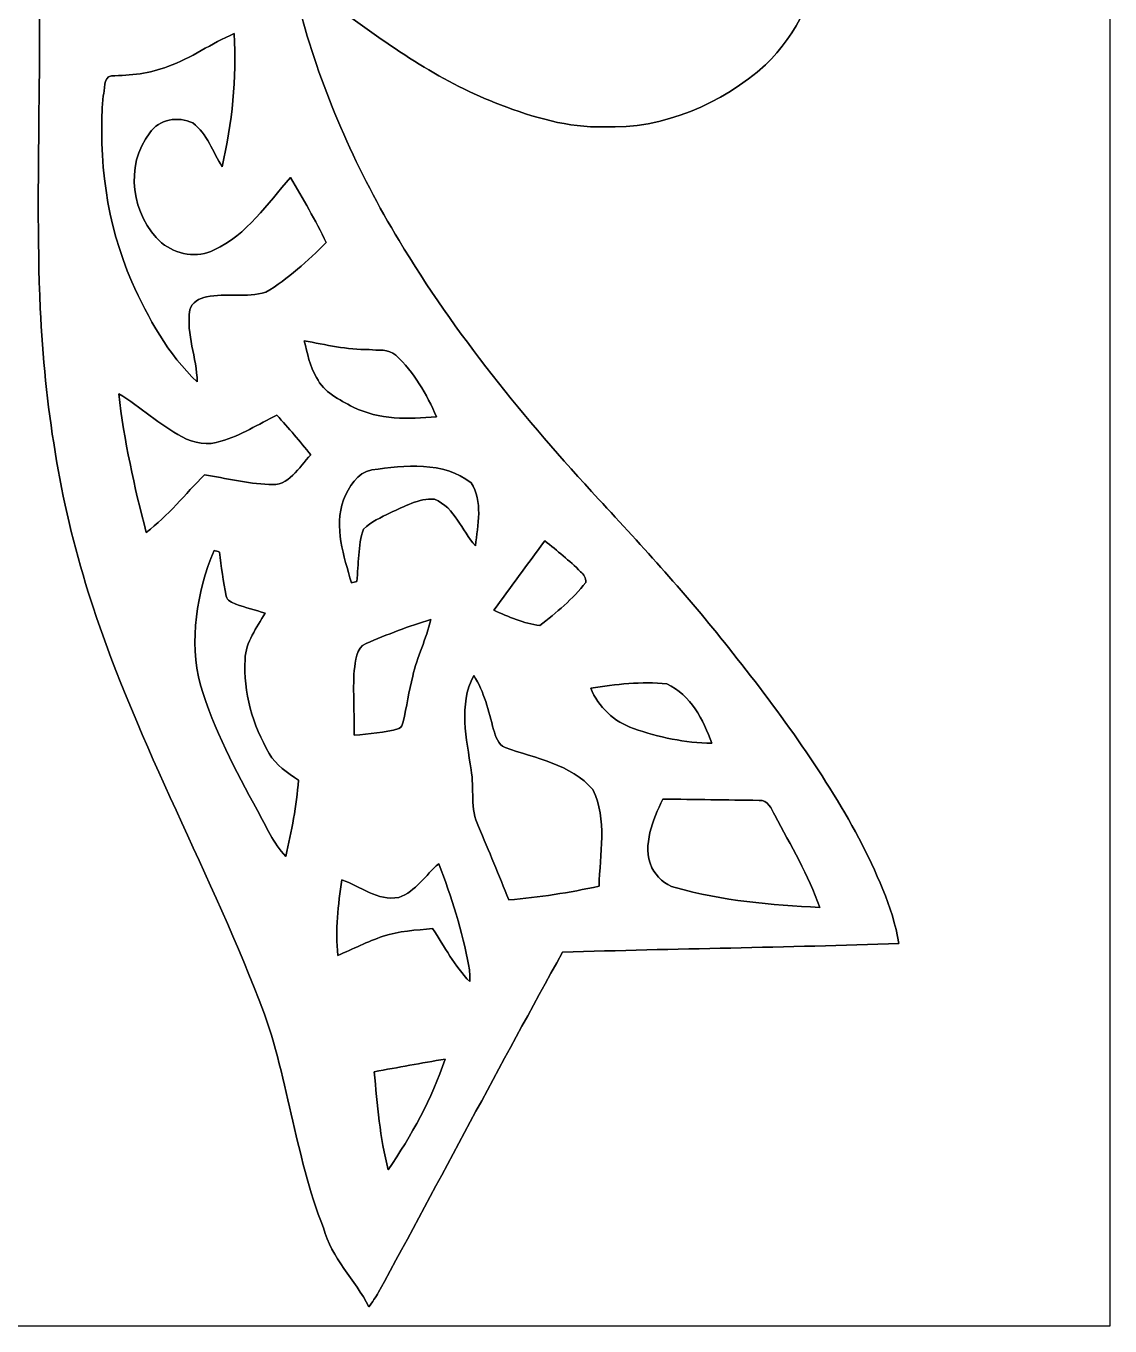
# Model space of a CAD drawing. Header units: centimetres. Extents: x -16.8 to 16.8, y -16.7 to 16.7.
# Drawn here: x 0 to 16.77, y -16.67 to 3.44 of the extents above; entities that cross this region are included whole.
import ezdxf

# ---------------------------------------------------------------- set-up
doc = ezdxf.new("R2010")
doc.units = ezdxf.units.CM
doc.header["$MEASUREMENT"] = 0
doc.layers.add('Layer 1', color=7, linetype='Continuous')

msp = doc.modelspace()

# ---------------------------------------------------------------- linework, layer by layer
at = {"layer": 'Layer 1', "color": 7}
for points, knots in [([(-16.77458, 16.66875), (-16.77458, 16.66875), (16.77458, 16.66875), (16.77458, 16.66875), (16.77458, 16.66875), (16.77458, 16.66875), (16.77458, -16.66875), (16.77458, -16.66875), (16.77458, -16.66875), (16.77458, -16.66875), (-16.77458, -16.66875), (-16.77458, -16.66875), (-16.77458, -16.66875), (-16.77458, -16.66875), (-16.77458, 16.66875), (-16.77458, 16.66875), (-16.77458, 16.66875), (-16.77458, 16.66875), (-16.77458, 16.66875), (-16.77458, 16.66875)], [0, 0, 0, 0, 0.16666667, 0.16666667, 0.16666667, 0.16666667, 0.33333333, 0.33333333, 0.33333333, 0.33333333, 0.5, 0.5, 0.5, 0.5, 0.66666667, 0.66666667, 0.66666667, 0.66666667, 1, 1, 1, 1]), ([(11.56935, 15.83902), (9.48514, 15.68521), (7.45666, 15.11759), (5.4864, 14.44625), (5.4864, 14.44625), (3.9938, 13.91391), (2.51389, 13.32865), (1.1243, 12.56171), (1.1243, 12.56171), (0.63817, 12.28901), (0.15769, 11.99056), (-0.22931, 11.58346), (-0.22931, 11.58346), (-0.63359, 11.84451), (-1.04916, 12.08793), (-1.4672, 12.32606), (-1.4672, 12.32606), (-3.82094, 13.61793), (-6.35494, 14.59054), (-8.98313, 15.14651), (-8.98313, 15.14651), (-10.01324, 15.35148), (-11.06135, 15.55821), (-12.11686, 15.46225), (-12.11686, 15.46225), (-12.77761, 15.41886), (-13.46623, 15.23824), (-13.95695, 14.76834), (-13.95695, 14.76834), (-14.19648, 14.5348), (-14.4339, 14.23705), (-14.4085, 13.88181), (-14.4085, 13.88181), (-14.43249, 13.35969), (-14.21201, 12.87392), (-14.02362, 12.39908), (-14.02362, 12.39908), (-13.12157, 10.26936), (-12.72081, 7.93609), (-12.82136, 5.62681), (-12.82136, 5.62681), (-12.81465, 4.89373), (-12.81677, 4.13314), (-12.5409, 3.44099), (-12.5409, 3.44099), (-12.26679, 2.84939), (-11.80324, 2.33468), (-11.20951, 2.05387), (-11.20951, 2.05387), (-10.32722, 1.63442), (-9.30204, 1.67887), (-8.3753, 1.91523), (-8.3753, 1.91523), (-7.25276, 2.19851), (-6.32848, 2.93335), (-5.43772, 3.63855), (-5.43772, 3.63855), (-5.1629, 3.8421), (-4.91102, 4.08446), (-4.60269, 4.23862), (-4.60269, 4.23862), (-4.98616, 2.85327), (-5.70195, 1.59314), (-6.43467, 0.36759), (-6.43467, 0.36759), (-7.99148, -2.29306), (-10.30182, -4.37515), (-12.2241, -6.75534), (-12.2241, -6.75534), (-12.93424, -7.66904), (-13.65074, -8.63494), (-13.93084, -9.77829), (-13.93084, -9.77829), (-14.09206, -10.36708), (-14.03244, -11.00455), (-13.81972, -11.57252), (-13.81972, -11.57252), (-13.47188, -11.45011), (-13.1505, -11.26243), (-12.79878, -11.14989), (-12.79878, -11.14989), (-11.67836, -10.75055), (-10.46268, -10.87332), (-9.31016, -11.04512), (-9.31016, -11.04512), (-9.16376, -11.05888), (-9.16728, -11.25149), (-9.12707, -11.35168), (-9.12707, -11.35168), (-8.98772, -12.02619), (-8.73972, -12.67248), (-8.46631, -13.3029), (-8.46631, -13.3029), (-8.16363, -13.91144), (-7.84013, -14.52598), (-7.35859, -15.01387), (-7.35859, -15.01387), (-6.94231, -15.45378), (-6.39833, -15.79845), (-5.7852, -15.86124), (-5.7852, -15.86124), (-5.67584, -15.14828), (-5.60423, -14.42826), (-5.43031, -13.72658), (-5.43031, -13.72658), (-5.11704, -12.33241), (-4.60657, -10.97774), (-3.86398, -9.75395), (-3.86398, -9.75395), (-3.39055, -8.99301), (-3.02366, -8.17245), (-2.6737, -7.34942), (-2.6737, -7.34942), (-1.78647, -5.14209), (-1.31339, -2.77707), (-1.18957, -0.40464), (-1.18957, -0.40464), (-1.149, 0.98672), (-1.08268, 2.37702), (-1.05304, 3.76837), (-1.05304, 3.76837), (-1.03646, 4.88915), (-0.95532, 6.01733), (-0.68545, 7.10847), (-0.68545, 7.10847), (-0.63324, 7.35894), (-0.51823, 7.60377), (-0.3302, 7.78087), (-0.3302, 7.78087), (-0.06703, 7.0739), (0.09419, 6.3306), (0.14252, 5.57706), (0.14252, 5.57706), (0.2921, 3.41171), (0.12876, 1.24072), (0.22013, -0.92639), (0.22013, -0.92639), (0.2921, -2.41053), (0.51435, -3.89572), (0.96379, -5.31424), (0.96379, -5.31424), (1.64924, -7.49829), (2.78201, -9.50101), (3.60927, -11.62861), (3.60927, -11.62861), (4.05906, -12.76914), (4.15043, -14.01198), (4.6041, -15.1511), (4.6041, -15.1511), (4.72334, -15.61888), (5.09482, -15.95049), (5.30613, -16.37277), (5.30613, -16.37277), (5.36011, -16.29939), (5.41196, -16.22425), (5.45677, -16.14523), (5.45677, -16.14523), (6.40927, -14.39369), (7.33672, -12.62839), (8.30404, -10.88496), (8.30404, -10.88496), (10.03864, -10.83028), (11.77466, -10.8137), (13.50927, -10.74914), (13.50927, -10.74914), (13.40802, -10.17235), (13.1505, -9.63965), (12.88979, -9.12072), (12.88979, -9.12072), (12.32112, -8.06979), (11.61097, -7.10283), (10.86838, -6.16938), (10.86838, -6.16938), (10.2362, -5.37245), (9.55075, -4.62033), (8.86037, -3.87456), (8.86037, -3.87456), (7.7156, -2.63596), (6.64245, -1.32151), (5.77215, 0.12629), (5.77215, 0.12629), (5.13327, 1.18322), (4.62703, 2.32198), (4.28766, 3.50943), (4.28766, 3.50943), (4.23086, 3.72392), (4.16913, 3.93876), (4.15114, 4.16066), (4.15114, 4.16066), (4.44324, 4.05377), (4.66866, 3.82587), (4.92125, 3.65196), (4.92125, 3.65196), (5.67866, 3.10162), (6.4583, 2.55376), (7.34236, 2.22567), (7.34236, 2.22567), (7.85319, 2.02988), (8.38976, 1.87008), (8.94292, 1.88419), (8.94292, 1.88419), (9.86437, 1.84503), (10.76254, 2.2412), (11.44587, 2.84163), (11.44587, 2.84163), (11.93482, 3.32423), (12.23222, 3.97969), (12.34899, 4.65138), (12.34899, 4.65138), (12.61463, 6.01416), (12.58323, 7.41257), (12.7702, 8.78558), (12.7702, 8.78558), (12.9226, 10.07322), (13.22705, 11.34886), (13.73646, 12.54337), (13.73646, 12.54337), (13.91214, 13.02103), (14.18308, 13.46306), (14.28785, 13.96506), (14.28785, 13.96506), (14.31325, 14.23106), (14.32701, 14.51998), (14.19895, 14.76375), (14.19895, 14.76375), (14.02397, 15.14898), (13.65532, 15.40404), (13.28208, 15.57549), (13.28208, 15.57549), (12.7508, 15.82667), (12.15002, 15.89617), (11.56935, 15.83902)], [0, 0, 0, 0, 0.01694915, 0.01694915, 0.01694915, 0.01694915, 0.03389831, 0.03389831, 0.03389831, 0.03389831, 0.05084746, 0.05084746, 0.05084746, 0.05084746, 0.06779661, 0.06779661, 0.06779661, 0.06779661, 0.08474576, 0.08474576, 0.08474576, 0.08474576, 0.10169492, 0.10169492, 0.10169492, 0.10169492, 0.11864407, 0.11864407, 0.11864407, 0.11864407, 0.13559322, 0.13559322, 0.13559322, 0.13559322, 0.15254237, 0.15254237, 0.15254237, 0.15254237, 0.16949153, 0.16949153, 0.16949153, 0.16949153, 0.18644068, 0.18644068, 0.18644068, 0.18644068, 0.20338983, 0.20338983, 0.20338983, 0.20338983, 0.22033898, 0.22033898, 0.22033898, 0.22033898, 0.23728814, 0.23728814, 0.23728814, 0.23728814, 0.25423729, 0.25423729, 0.25423729, 0.25423729, 0.27118644, 0.27118644, 0.27118644, 0.27118644, 0.28813559, 0.28813559, 0.28813559, 0.28813559, 0.30508475, 0.30508475, 0.30508475, 0.30508475, 0.3220339, 0.3220339, 0.3220339, 0.3220339, 0.33898305, 0.33898305, 0.33898305, 0.33898305, 0.3559322, 0.3559322, 0.3559322, 0.3559322, 0.37288136, 0.37288136, 0.37288136, 0.37288136, 0.38983051, 0.38983051, 0.38983051, 0.38983051, 0.40677966, 0.40677966, 0.40677966, 0.40677966, 0.42372881, 0.42372881, 0.42372881, 0.42372881, 0.44067797, 0.44067797, 0.44067797, 0.44067797, 0.45762712, 0.45762712, 0.45762712, 0.45762712, 0.47457627, 0.47457627, 0.47457627, 0.47457627, 0.49152542, 0.49152542, 0.49152542, 0.49152542, 0.50847458, 0.50847458, 0.50847458, 0.50847458, 0.52542373, 0.52542373, 0.52542373, 0.52542373, 0.54237288, 0.54237288, 0.54237288, 0.54237288, 0.55932203, 0.55932203, 0.55932203, 0.55932203, 0.57627119, 0.57627119, 0.57627119, 0.57627119, 0.59322034, 0.59322034, 0.59322034, 0.59322034, 0.61016949, 0.61016949, 0.61016949, 0.61016949, 0.62711864, 0.62711864, 0.62711864, 0.62711864, 0.6440678, 0.6440678, 0.6440678, 0.6440678, 0.66101695, 0.66101695, 0.66101695, 0.66101695, 0.6779661, 0.6779661, 0.6779661, 0.6779661, 0.69491525, 0.69491525, 0.69491525, 0.69491525, 0.71186441, 0.71186441, 0.71186441, 0.71186441, 0.72881356, 0.72881356, 0.72881356, 0.72881356, 0.74576271, 0.74576271, 0.74576271, 0.74576271, 0.76271186, 0.76271186, 0.76271186, 0.76271186, 0.77966102, 0.77966102, 0.77966102, 0.77966102, 0.79661017, 0.79661017, 0.79661017, 0.79661017, 0.81355932, 0.81355932, 0.81355932, 0.81355932, 0.83050847, 0.83050847, 0.83050847, 0.83050847, 0.84745763, 0.84745763, 0.84745763, 0.84745763, 0.86440678, 0.86440678, 0.86440678, 0.86440678, 0.88135593, 0.88135593, 0.88135593, 0.88135593, 0.89830508, 0.89830508, 0.89830508, 0.89830508, 0.91525424, 0.91525424, 0.91525424, 0.91525424, 0.93220339, 0.93220339, 0.93220339, 0.93220339, 0.94915254, 0.94915254, 0.94915254, 0.94915254, 0.96610169, 0.96610169, 0.96610169, 0.96610169, 1, 1, 1, 1]), ([(2.19393, 2.81905), (2.5587, 2.94252), (2.86879, 3.17994), (3.22298, 3.32634), (3.22298, 3.32634), (3.25367, 2.63525), (3.19581, 1.93993), (3.03389, 1.26683), (3.03389, 1.26683), (2.89031, 1.49648), (2.80529, 1.77694), (2.58022, 1.94416), (2.58022, 1.94416), (2.35373, 2.0514), (2.06199, 2.00484), (1.91452, 1.78999), (1.91452, 1.78999), (1.52153, 1.2887), (1.63477, 0.50588), (2.09903, 0.08784), (2.09903, 0.08784), (2.32375, -0.08784), (2.65183, -0.15663), (2.91218, -0.01976), (2.91218, -0.01976), (3.41983, 0.21484), (3.7338, 0.69427), (4.09187, 1.0989), (4.09187, 1.0989), (4.28766, 0.77047), (4.47957, 0.43886), (4.64644, 0.09419), (4.64644, 0.09419), (4.35822, -0.18909), (4.0573, -0.46602), (3.71016, -0.67522), (3.71016, -0.67522), (3.41348, -0.76271), (3.09245, -0.68439), (2.79083, -0.74436), (2.79083, -0.74436), (2.68146, -0.76835), (2.56399, -0.8315), (2.53541, -0.94827), (2.53541, -0.94827), (2.47579, -1.32786), (2.64301, -1.68663), (2.65042, -2.06269), (2.65042, -2.06269), (2.19604, -1.63689), (1.89089, -1.07633), (1.6383, -0.51294), (1.6383, -0.51294), (1.24531, 0.38806), (1.11548, 1.38712), (1.19274, 2.36361), (1.19274, 2.36361), (1.23261, 2.44228), (1.18498, 2.65747), (1.32186, 2.67335), (1.32186, 2.67335), (1.61713, 2.68182), (1.91664, 2.70581), (2.19393, 2.81905)], [0, 0, 0, 0, 0.05882353, 0.05882353, 0.05882353, 0.05882353, 0.11764706, 0.11764706, 0.11764706, 0.11764706, 0.17647059, 0.17647059, 0.17647059, 0.17647059, 0.23529412, 0.23529412, 0.23529412, 0.23529412, 0.29411765, 0.29411765, 0.29411765, 0.29411765, 0.35294118, 0.35294118, 0.35294118, 0.35294118, 0.41176471, 0.41176471, 0.41176471, 0.41176471, 0.47058824, 0.47058824, 0.47058824, 0.47058824, 0.52941176, 0.52941176, 0.52941176, 0.52941176, 0.58823529, 0.58823529, 0.58823529, 0.58823529, 0.64705882, 0.64705882, 0.64705882, 0.64705882, 0.70588235, 0.70588235, 0.70588235, 0.70588235, 0.76470588, 0.76470588, 0.76470588, 0.76470588, 0.82352941, 0.82352941, 0.82352941, 0.82352941, 0.88235294, 0.88235294, 0.88235294, 0.88235294, 1, 1, 1, 1]), ([(4.30565, -1.42416), (4.63762, -1.48837), (4.96887, -1.56563), (5.30931, -1.56245), (5.30931, -1.56245), (5.44407, -1.57903), (5.61234, -1.54552), (5.72276, -1.65065), (5.72276, -1.65065), (6.00604, -1.91064), (6.19936, -2.25284), (6.35317, -2.60209), (6.35317, -2.60209), (5.91891, -2.64195), (5.46312, -2.65042), (5.06271, -2.45216), (5.06271, -2.45216), (4.85105, -2.33751), (4.60551, -2.22285), (4.49721, -1.99425), (4.49721, -1.99425), (4.38644, -1.82245), (4.3561, -1.61784), (4.30565, -1.42416)], [0, 0, 0, 0, 0.14285714, 0.14285714, 0.14285714, 0.14285714, 0.28571429, 0.28571429, 0.28571429, 0.28571429, 0.42857143, 0.42857143, 0.42857143, 0.42857143, 0.57142857, 0.57142857, 0.57142857, 0.57142857, 0.71428571, 0.71428571, 0.71428571, 0.71428571, 1, 1, 1, 1]), ([(1.43439, -2.24543), (1.77447, -2.44828), (2.0634, -2.72838), (2.41723, -2.90971), (2.41723, -2.90971), (2.59468, -3.01413), (2.8194, -3.05118), (3.01625, -2.97921), (3.01625, -2.97921), (3.32599, -2.89313), (3.59586, -2.71427), (3.88338, -2.57669), (3.88338, -2.57669), (4.06188, -2.77813), (4.24074, -2.97956), (4.40619, -3.19193), (4.40619, -3.19193), (4.21957, -3.3782), (4.06823, -3.69217), (3.75779, -3.64702), (3.75779, -3.64702), (3.42159, -3.63573), (3.09386, -3.55177), (2.76331, -3.49956), (2.76331, -3.49956), (2.46133, -3.79483), (2.2031, -4.13738), (1.8609, -4.38961), (1.8609, -4.38961), (1.67499, -3.68547), (1.51871, -2.96968), (1.43439, -2.24543)], [0, 0, 0, 0, 0.11111111, 0.11111111, 0.11111111, 0.11111111, 0.22222222, 0.22222222, 0.22222222, 0.22222222, 0.33333333, 0.33333333, 0.33333333, 0.33333333, 0.44444444, 0.44444444, 0.44444444, 0.44444444, 0.55555556, 0.55555556, 0.55555556, 0.55555556, 0.66666667, 0.66666667, 0.66666667, 0.66666667, 0.77777778, 0.77777778, 0.77777778, 0.77777778, 1, 1, 1, 1]), ([(5.35305, -3.42406), (5.86422, -3.34821), (6.45513, -3.28859), (6.89046, -3.62232), (6.89046, -3.62232), (7.0739, -3.91125), (6.99135, -4.27673), (6.95572, -4.59881), (6.95572, -4.59881), (6.73629, -4.3621), (6.64351, -4.00932), (6.32072, -3.87668), (6.32072, -3.87668), (6.07766, -3.85727), (5.85294, -3.9938), (5.63704, -4.08517), (5.63704, -4.08517), (5.49557, -4.16313), (5.33682, -4.2224), (5.22182, -4.33846), (5.22182, -4.33846), (5.13327, -4.5974), (5.15126, -4.88103), (5.1181, -5.14985), (5.1181, -5.14985), (5.09764, -5.15479), (5.05601, -5.16396), (5.0352, -5.1689), (5.0352, -5.1689), (4.91984, -4.75721), (4.76285, -4.31165), (4.91208, -3.88832), (4.91208, -3.88832), (4.99957, -3.69429), (5.11739, -3.46075), (5.35305, -3.42406)], [0, 0, 0, 0, 0.1, 0.1, 0.1, 0.1, 0.2, 0.2, 0.2, 0.2, 0.3, 0.3, 0.3, 0.3, 0.4, 0.4, 0.4, 0.4, 0.5, 0.5, 0.5, 0.5, 0.6, 0.6, 0.6, 0.6, 0.7, 0.7, 0.7, 0.7, 0.8, 0.8, 0.8, 0.8, 1, 1, 1, 1]), ([(8.02887, -4.52226), (8.21937, -4.67395), (8.41057, -4.826), (8.58238, -4.99992), (8.58238, -4.99992), (8.63141, -5.03908), (8.66916, -5.09799), (8.66211, -5.16326), (8.66211, -5.16326), (8.46314, -5.42325), (8.20561, -5.63104), (7.9502, -5.83283), (7.9502, -5.83283), (7.69973, -5.79931), (7.46795, -5.69736), (7.24041, -5.59364), (7.24041, -5.59364), (7.49935, -5.23381), (7.76393, -4.87786), (8.02887, -4.52226)], [0, 0, 0, 0, 0.16666667, 0.16666667, 0.16666667, 0.16666667, 0.33333333, 0.33333333, 0.33333333, 0.33333333, 0.5, 0.5, 0.5, 0.5, 0.66666667, 0.66666667, 0.66666667, 0.66666667, 1, 1, 1, 1]), ([(2.90971, -4.66972), (2.93123, -4.67572), (2.97427, -4.68771), (2.99579, -4.69371), (2.99579, -4.69371), (3.02295, -4.92196), (3.048, -5.15091), (3.09774, -5.37598), (3.09774, -5.37598), (3.11221, -5.44759), (3.18735, -5.47687), (3.24803, -5.50122), (3.24803, -5.50122), (3.39619, -5.55237), (3.5493, -5.59329), (3.70029, -5.63915), (3.70029, -5.63915), (3.57364, -5.86705), (3.39725, -6.08189), (3.38984, -6.356), (3.38984, -6.356), (3.36515, -6.85976), (3.50732, -7.37588), (3.76379, -7.80944), (3.76379, -7.80944), (3.86539, -7.9943), (4.04671, -8.11036), (4.21711, -8.22431), (4.21711, -8.22431), (4.18747, -8.62224), (4.10916, -9.01418), (4.0199, -9.40259), (4.0199, -9.40259), (3.82623, -9.19974), (3.71581, -8.93727), (3.58211, -8.69491), (3.58211, -8.69491), (3.24097, -8.07191), (2.90971, -7.43656), (2.6991, -6.75534), (2.6991, -6.75534), (2.52095, -6.05896), (2.64054, -5.32553), (2.90971, -4.66972)], [0, 0, 0, 0, 0.08333333, 0.08333333, 0.08333333, 0.08333333, 0.16666667, 0.16666667, 0.16666667, 0.16666667, 0.25, 0.25, 0.25, 0.25, 0.33333333, 0.33333333, 0.33333333, 0.33333333, 0.41666667, 0.41666667, 0.41666667, 0.41666667, 0.5, 0.5, 0.5, 0.5, 0.58333333, 0.58333333, 0.58333333, 0.58333333, 0.66666667, 0.66666667, 0.66666667, 0.66666667, 0.75, 0.75, 0.75, 0.75, 0.83333333, 0.83333333, 0.83333333, 0.83333333, 1, 1, 1, 1]), ([(5.26203, -6.11082), (5.58906, -5.96935), (5.92314, -5.83953), (6.26533, -5.73793), (6.26533, -5.73793), (6.19689, -6.03814), (6.04908, -6.31402), (5.98558, -6.61599), (5.98558, -6.61599), (5.92243, -6.84812), (5.8928, -7.08695), (5.83671, -7.3212), (5.83671, -7.3212), (5.82189, -7.35789), (5.81589, -7.41574), (5.77003, -7.42668), (5.77003, -7.42668), (5.54567, -7.48947), (5.31178, -7.50746), (5.08071, -7.52757), (5.08071, -7.52757), (5.08317, -7.19384), (5.05742, -6.85976), (5.07894, -6.52709), (5.07894, -6.52709), (5.10293, -6.38422), (5.10046, -6.17749), (5.26203, -6.11082)], [0, 0, 0, 0, 0.125, 0.125, 0.125, 0.125, 0.25, 0.25, 0.25, 0.25, 0.375, 0.375, 0.375, 0.375, 0.5, 0.5, 0.5, 0.5, 0.625, 0.625, 0.625, 0.625, 0.75, 0.75, 0.75, 0.75, 1, 1, 1, 1]), ([(6.88799, -8.06309), (6.8199, -7.5819), (6.68796, -7.06014), (6.92785, -6.60471), (6.92785, -6.60471), (7.0926, -6.85553), (7.15751, -7.15398), (7.23512, -7.43938), (7.23512, -7.43938), (7.26899, -7.54345), (7.29897, -7.67397), (7.41362, -7.71701), (7.41362, -7.71701), (7.88106, -7.88741), (8.43139, -7.97242), (8.77323, -8.37071), (8.77323, -8.37071), (8.99795, -8.83567), (8.88012, -9.36907), (8.86777, -9.86367), (8.86777, -9.86367), (8.4074, -9.9635), (7.94103, -10.03829), (7.47148, -10.07569), (7.47148, -10.07569), (7.31661, -9.69716), (7.16456, -9.31757), (7.00229, -8.94221), (7.00229, -8.94221), (6.86752, -8.66846), (6.93984, -8.35378), (6.88799, -8.06309)], [0, 0, 0, 0, 0.11111111, 0.11111111, 0.11111111, 0.11111111, 0.22222222, 0.22222222, 0.22222222, 0.22222222, 0.33333333, 0.33333333, 0.33333333, 0.33333333, 0.44444444, 0.44444444, 0.44444444, 0.44444444, 0.55555556, 0.55555556, 0.55555556, 0.55555556, 0.66666667, 0.66666667, 0.66666667, 0.66666667, 0.77777778, 0.77777778, 0.77777778, 0.77777778, 1, 1, 1, 1]), ([(8.73831, -6.79979), (9.12812, -6.74088), (9.52535, -6.69219), (9.9187, -6.73523), (9.9187, -6.73523), (10.28488, -6.90951), (10.4842, -7.28733), (10.61297, -7.65351), (10.61297, -7.65351), (10.20057, -7.64646), (9.78958, -7.56038), (9.40117, -7.42456), (9.40117, -7.42456), (9.10378, -7.32261), (8.85472, -7.09189), (8.73831, -6.79979)], [0, 0, 0, 0, 0.2, 0.2, 0.2, 0.2, 0.4, 0.4, 0.4, 0.4, 0.6, 0.6, 0.6, 0.6, 1, 1, 1, 1]), ([(9.85273, -8.51606), (10.34909, -8.52064), (10.84615, -8.53158), (11.34322, -8.53652), (11.34322, -8.53652), (11.4808, -8.52452), (11.53477, -8.66881), (11.59051, -8.76617), (11.59051, -8.76617), (11.83076, -9.23607), (12.11086, -9.69116), (12.28196, -10.19281), (12.28196, -10.19281), (11.53089, -10.15541), (10.77383, -10.08944), (10.04711, -9.88554), (10.04711, -9.88554), (9.88695, -9.84497), (9.75924, -9.71973), (9.68375, -9.57756), (9.68375, -9.57756), (9.52888, -9.21773), (9.70633, -8.84449), (9.85273, -8.51606)], [0, 0, 0, 0, 0.14285714, 0.14285714, 0.14285714, 0.14285714, 0.28571429, 0.28571429, 0.28571429, 0.28571429, 0.42857143, 0.42857143, 0.42857143, 0.42857143, 0.57142857, 0.57142857, 0.57142857, 0.57142857, 0.71428571, 0.71428571, 0.71428571, 0.71428571, 1, 1, 1, 1]), ([(5.76721, -10.03759), (6.03709, -9.94904), (6.1789, -9.68939), (6.3881, -9.51689), (6.3881, -9.51689), (6.58177, -10.03229), (6.75322, -10.55864), (6.85447, -11.10121), (6.85447, -11.10121), (6.86858, -11.17988), (6.86929, -11.26031), (6.86717, -11.34075), (6.86717, -11.34075), (6.63152, -11.10121), (6.477, -10.79712), (6.29214, -10.51948), (6.29214, -10.51948), (6.03462, -10.54453), (5.77144, -10.55582), (5.5245, -10.63943), (5.5245, -10.63943), (5.28391, -10.7188), (5.06024, -10.8391), (4.826, -10.93435), (4.826, -10.93435), (4.77908, -10.54594), (4.83411, -10.15118), (4.88562, -9.76595), (4.88562, -9.76595), (5.17772, -9.8679), (5.43384, -10.09756), (5.76721, -10.03759)], [0, 0, 0, 0, 0.11111111, 0.11111111, 0.11111111, 0.11111111, 0.22222222, 0.22222222, 0.22222222, 0.22222222, 0.33333333, 0.33333333, 0.33333333, 0.33333333, 0.44444444, 0.44444444, 0.44444444, 0.44444444, 0.55555556, 0.55555556, 0.55555556, 0.55555556, 0.66666667, 0.66666667, 0.66666667, 0.66666667, 0.77777778, 0.77777778, 0.77777778, 0.77777778, 1, 1, 1, 1]), ([(5.39009, -12.73528), (5.75522, -12.66825), (6.11999, -12.59911), (6.48652, -12.54125), (6.48652, -12.54125), (6.28156, -13.15226), (5.96618, -13.7227), (5.60458, -14.25363), (5.60458, -14.25363), (5.47829, -13.75692), (5.43489, -13.24434), (5.39009, -12.73528)], [0, 0, 0, 0, 0.25, 0.25, 0.25, 0.25, 0.5, 0.5, 0.5, 0.5, 1, 1, 1, 1])]:
    msp.add_open_spline(points, degree=3, knots=knots, dxfattribs=at)
at = {"layer": 'Layer 1', "color": 251}
for points, knots in [([(11.56935, 15.83902), (12.15002, 15.89617), (12.7508, 15.82667), (13.28208, 15.57549), (13.28208, 15.57549), (13.65532, 15.40404), (14.02397, 15.14898), (14.19895, 14.76375), (14.19895, 14.76375), (14.32701, 14.51998), (14.31325, 14.23106), (14.28785, 13.96506), (14.28785, 13.96506), (14.18308, 13.46306), (13.91214, 13.02103), (13.73646, 12.54337), (13.73646, 12.54337), (13.22705, 11.34886), (12.9226, 10.07322), (12.7702, 8.78558), (12.7702, 8.78558), (12.58323, 7.41257), (12.61463, 6.01416), (12.34899, 4.65138), (12.34899, 4.65138), (12.23222, 3.97969), (11.93482, 3.32423), (11.44587, 2.84163), (11.44587, 2.84163), (10.76254, 2.2412), (9.86437, 1.84503), (8.94292, 1.88419), (8.94292, 1.88419), (8.38976, 1.87008), (7.85319, 2.02988), (7.34236, 2.22567), (7.34236, 2.22567), (6.4583, 2.55376), (5.67866, 3.10162), (4.92125, 3.65196), (4.92125, 3.65196), (4.66866, 3.82587), (4.44324, 4.05377), (4.15114, 4.16066), (4.15114, 4.16066), (4.16913, 3.93876), (4.23086, 3.72392), (4.28766, 3.50943), (4.28766, 3.50943), (4.62703, 2.32198), (5.13327, 1.18322), (5.77215, 0.12629), (5.77215, 0.12629), (6.64245, -1.32151), (7.7156, -2.63596), (8.86037, -3.87456), (8.86037, -3.87456), (9.55075, -4.62033), (10.2362, -5.37245), (10.86838, -6.16938), (10.86838, -6.16938), (11.61097, -7.10283), (12.32112, -8.06979), (12.88979, -9.12072), (12.88979, -9.12072), (13.1505, -9.63965), (13.40802, -10.17235), (13.50927, -10.74914), (13.50927, -10.74914), (11.77466, -10.8137), (10.03864, -10.83028), (8.30404, -10.88496), (8.30404, -10.88496), (7.33672, -12.62839), (6.40927, -14.39369), (5.45677, -16.14523), (5.45677, -16.14523), (5.41196, -16.22425), (5.36011, -16.29939), (5.30613, -16.37277), (5.30613, -16.37277), (5.09482, -15.95049), (4.72334, -15.61888), (4.6041, -15.1511), (4.6041, -15.1511), (4.15043, -14.01198), (4.05906, -12.76914), (3.60927, -11.62861), (3.60927, -11.62861), (2.78201, -9.50101), (1.64924, -7.49829), (0.96379, -5.31424), (0.96379, -5.31424), (0.51435, -3.89572), (0.2921, -2.41053), (0.22013, -0.92639), (0.22013, -0.92639), (0.12876, 1.24072), (0.2921, 3.41171), (0.14252, 5.57706), (0.14252, 5.57706), (0.09419, 6.3306), (-0.06703, 7.0739), (-0.3302, 7.78087), (-0.3302, 7.78087), (-0.51823, 7.60377), (-0.63324, 7.35894), (-0.68545, 7.10847), (-0.68545, 7.10847), (-0.95532, 6.01733), (-1.03646, 4.88915), (-1.05304, 3.76837), (-1.05304, 3.76837), (-1.08268, 2.37702), (-1.149, 0.98672), (-1.18957, -0.40464), (-1.18957, -0.40464), (-1.31339, -2.77707), (-1.78647, -5.14209), (-2.6737, -7.34942), (-2.6737, -7.34942), (-3.02366, -8.17245), (-3.39055, -8.99301), (-3.86398, -9.75395), (-3.86398, -9.75395), (-4.60657, -10.97774), (-5.11704, -12.33241), (-5.43031, -13.72658), (-5.43031, -13.72658), (-5.60423, -14.42826), (-5.67584, -15.14828), (-5.7852, -15.86124), (-5.7852, -15.86124), (-6.39833, -15.79845), (-6.94231, -15.45378), (-7.35859, -15.01387), (-7.35859, -15.01387), (-7.84013, -14.52598), (-8.16363, -13.91144), (-8.46631, -13.3029), (-8.46631, -13.3029), (-8.73972, -12.67248), (-8.98772, -12.02619), (-9.12707, -11.35168), (-9.12707, -11.35168), (-9.16728, -11.25149), (-9.16376, -11.05888), (-9.31016, -11.04512), (-9.31016, -11.04512), (-10.46268, -10.87332), (-11.67836, -10.75055), (-12.79878, -11.14989), (-12.79878, -11.14989), (-13.1505, -11.26243), (-13.47188, -11.45011), (-13.81972, -11.57252), (-13.81972, -11.57252), (-14.03244, -11.00455), (-14.09206, -10.36708), (-13.93084, -9.77829), (-13.93084, -9.77829), (-13.65074, -8.63494), (-12.93424, -7.66904), (-12.2241, -6.75534), (-12.2241, -6.75534), (-10.30182, -4.37515), (-7.99148, -2.29306), (-6.43467, 0.36759), (-6.43467, 0.36759), (-5.70195, 1.59314), (-4.98616, 2.85327), (-4.60269, 4.23862), (-4.60269, 4.23862), (-4.91102, 4.08446), (-5.1629, 3.8421), (-5.43772, 3.63855), (-5.43772, 3.63855), (-6.32848, 2.93335), (-7.25276, 2.19851), (-8.3753, 1.91523), (-8.3753, 1.91523), (-9.30204, 1.67887), (-10.32722, 1.63442), (-11.20951, 2.05387), (-11.20951, 2.05387), (-11.80324, 2.33468), (-12.26679, 2.84939), (-12.5409, 3.44099), (-12.5409, 3.44099), (-12.81677, 4.13314), (-12.81465, 4.89373), (-12.82136, 5.62681), (-12.82136, 5.62681), (-12.72081, 7.93609), (-13.12157, 10.26936), (-14.02362, 12.39908), (-14.02362, 12.39908), (-14.21201, 12.87392), (-14.43249, 13.35969), (-14.4085, 13.88181), (-14.4085, 13.88181), (-14.4339, 14.23705), (-14.19648, 14.5348), (-13.95695, 14.76834), (-13.95695, 14.76834), (-13.46623, 15.23824), (-12.77761, 15.41886), (-12.11686, 15.46225), (-12.11686, 15.46225), (-11.06135, 15.55821), (-10.01324, 15.35148), (-8.98313, 15.14651), (-8.98313, 15.14651), (-6.35494, 14.59054), (-3.82094, 13.61793), (-1.4672, 12.32606), (-1.4672, 12.32606), (-1.04916, 12.08793), (-0.63359, 11.84451), (-0.22931, 11.58346), (-0.22931, 11.58346), (0.15769, 11.99056), (0.63817, 12.28901), (1.1243, 12.56171), (1.1243, 12.56171), (2.51389, 13.32865), (3.9938, 13.91391), (5.4864, 14.44625), (5.4864, 14.44625), (7.45666, 15.11759), (9.48514, 15.68521), (11.56935, 15.83902), (11.56935, 15.83902), (11.56935, 15.83902), (11.56935, 15.83902), (11.56935, 15.83902)], [0, 0, 0, 0, 0.01666667, 0.01666667, 0.01666667, 0.01666667, 0.03333333, 0.03333333, 0.03333333, 0.03333333, 0.05, 0.05, 0.05, 0.05, 0.06666667, 0.06666667, 0.06666667, 0.06666667, 0.08333333, 0.08333333, 0.08333333, 0.08333333, 0.1, 0.1, 0.1, 0.1, 0.11666667, 0.11666667, 0.11666667, 0.11666667, 0.13333333, 0.13333333, 0.13333333, 0.13333333, 0.15, 0.15, 0.15, 0.15, 0.16666667, 0.16666667, 0.16666667, 0.16666667, 0.18333333, 0.18333333, 0.18333333, 0.18333333, 0.2, 0.2, 0.2, 0.2, 0.21666667, 0.21666667, 0.21666667, 0.21666667, 0.23333333, 0.23333333, 0.23333333, 0.23333333, 0.25, 0.25, 0.25, 0.25, 0.26666667, 0.26666667, 0.26666667, 0.26666667, 0.28333333, 0.28333333, 0.28333333, 0.28333333, 0.3, 0.3, 0.3, 0.3, 0.31666667, 0.31666667, 0.31666667, 0.31666667, 0.33333333, 0.33333333, 0.33333333, 0.33333333, 0.35, 0.35, 0.35, 0.35, 0.36666667, 0.36666667, 0.36666667, 0.36666667, 0.38333333, 0.38333333, 0.38333333, 0.38333333, 0.4, 0.4, 0.4, 0.4, 0.41666667, 0.41666667, 0.41666667, 0.41666667, 0.43333333, 0.43333333, 0.43333333, 0.43333333, 0.45, 0.45, 0.45, 0.45, 0.46666667, 0.46666667, 0.46666667, 0.46666667, 0.48333333, 0.48333333, 0.48333333, 0.48333333, 0.5, 0.5, 0.5, 0.5, 0.51666667, 0.51666667, 0.51666667, 0.51666667, 0.53333333, 0.53333333, 0.53333333, 0.53333333, 0.55, 0.55, 0.55, 0.55, 0.56666667, 0.56666667, 0.56666667, 0.56666667, 0.58333333, 0.58333333, 0.58333333, 0.58333333, 0.6, 0.6, 0.6, 0.6, 0.61666667, 0.61666667, 0.61666667, 0.61666667, 0.63333333, 0.63333333, 0.63333333, 0.63333333, 0.65, 0.65, 0.65, 0.65, 0.66666667, 0.66666667, 0.66666667, 0.66666667, 0.68333333, 0.68333333, 0.68333333, 0.68333333, 0.7, 0.7, 0.7, 0.7, 0.71666667, 0.71666667, 0.71666667, 0.71666667, 0.73333333, 0.73333333, 0.73333333, 0.73333333, 0.75, 0.75, 0.75, 0.75, 0.76666667, 0.76666667, 0.76666667, 0.76666667, 0.78333333, 0.78333333, 0.78333333, 0.78333333, 0.8, 0.8, 0.8, 0.8, 0.81666667, 0.81666667, 0.81666667, 0.81666667, 0.83333333, 0.83333333, 0.83333333, 0.83333333, 0.85, 0.85, 0.85, 0.85, 0.86666667, 0.86666667, 0.86666667, 0.86666667, 0.88333333, 0.88333333, 0.88333333, 0.88333333, 0.9, 0.9, 0.9, 0.9, 0.91666667, 0.91666667, 0.91666667, 0.91666667, 0.93333333, 0.93333333, 0.93333333, 0.93333333, 0.95, 0.95, 0.95, 0.95, 0.96666667, 0.96666667, 0.96666667, 0.96666667, 1, 1, 1, 1]), ([(2.19393, 2.81905), (1.91664, 2.70581), (1.61713, 2.68182), (1.32186, 2.67335), (1.32186, 2.67335), (1.18498, 2.65747), (1.23261, 2.44228), (1.19274, 2.36361), (1.19274, 2.36361), (1.11548, 1.38712), (1.24531, 0.38806), (1.6383, -0.51294), (1.6383, -0.51294), (1.89089, -1.07633), (2.19604, -1.63689), (2.65042, -2.06269), (2.65042, -2.06269), (2.64301, -1.68663), (2.47579, -1.32786), (2.53541, -0.94827), (2.53541, -0.94827), (2.56399, -0.8315), (2.68146, -0.76835), (2.79083, -0.74436), (2.79083, -0.74436), (3.09245, -0.68439), (3.41348, -0.76271), (3.71016, -0.67522), (3.71016, -0.67522), (4.0573, -0.46602), (4.35822, -0.18909), (4.64644, 0.09419), (4.64644, 0.09419), (4.47957, 0.43886), (4.28766, 0.77047), (4.09187, 1.0989), (4.09187, 1.0989), (3.7338, 0.69427), (3.41983, 0.21484), (2.91218, -0.01976), (2.91218, -0.01976), (2.65183, -0.15663), (2.32375, -0.08784), (2.09903, 0.08784), (2.09903, 0.08784), (1.63477, 0.50588), (1.52153, 1.2887), (1.91452, 1.78999), (1.91452, 1.78999), (2.06199, 2.00484), (2.35373, 2.0514), (2.58022, 1.94416), (2.58022, 1.94416), (2.80529, 1.77694), (2.89031, 1.49648), (3.03389, 1.26683), (3.03389, 1.26683), (3.19581, 1.93993), (3.25367, 2.63525), (3.22298, 3.32634), (3.22298, 3.32634), (2.86879, 3.17994), (2.5587, 2.94252), (2.19393, 2.81905), (2.19393, 2.81905), (2.19393, 2.81905), (2.19393, 2.81905), (2.19393, 2.81905)], [0, 0, 0, 0, 0.05555556, 0.05555556, 0.05555556, 0.05555556, 0.11111111, 0.11111111, 0.11111111, 0.11111111, 0.16666667, 0.16666667, 0.16666667, 0.16666667, 0.22222222, 0.22222222, 0.22222222, 0.22222222, 0.27777778, 0.27777778, 0.27777778, 0.27777778, 0.33333333, 0.33333333, 0.33333333, 0.33333333, 0.38888889, 0.38888889, 0.38888889, 0.38888889, 0.44444444, 0.44444444, 0.44444444, 0.44444444, 0.5, 0.5, 0.5, 0.5, 0.55555556, 0.55555556, 0.55555556, 0.55555556, 0.61111111, 0.61111111, 0.61111111, 0.61111111, 0.66666667, 0.66666667, 0.66666667, 0.66666667, 0.72222222, 0.72222222, 0.72222222, 0.72222222, 0.77777778, 0.77777778, 0.77777778, 0.77777778, 0.83333333, 0.83333333, 0.83333333, 0.83333333, 0.88888889, 0.88888889, 0.88888889, 0.88888889, 1, 1, 1, 1]), ([(4.30565, -1.42416), (4.3561, -1.61784), (4.38644, -1.82245), (4.49721, -1.99425), (4.49721, -1.99425), (4.60551, -2.22285), (4.85105, -2.33751), (5.06271, -2.45216), (5.06271, -2.45216), (5.46312, -2.65042), (5.91891, -2.64195), (6.35317, -2.60209), (6.35317, -2.60209), (6.19936, -2.25284), (6.00604, -1.91064), (5.72276, -1.65065), (5.72276, -1.65065), (5.61234, -1.54552), (5.44407, -1.57903), (5.30931, -1.56245), (5.30931, -1.56245), (4.96887, -1.56563), (4.63762, -1.48837), (4.30565, -1.42416), (4.30565, -1.42416), (4.30565, -1.42416), (4.30565, -1.42416), (4.30565, -1.42416)], [0, 0, 0, 0, 0.125, 0.125, 0.125, 0.125, 0.25, 0.25, 0.25, 0.25, 0.375, 0.375, 0.375, 0.375, 0.5, 0.5, 0.5, 0.5, 0.625, 0.625, 0.625, 0.625, 0.75, 0.75, 0.75, 0.75, 1, 1, 1, 1]), ([(1.43439, -2.24543), (1.51871, -2.96968), (1.67499, -3.68547), (1.8609, -4.38961), (1.8609, -4.38961), (2.2031, -4.13738), (2.46133, -3.79483), (2.76331, -3.49956), (2.76331, -3.49956), (3.09386, -3.55177), (3.42159, -3.63573), (3.75779, -3.64702), (3.75779, -3.64702), (4.06823, -3.69217), (4.21957, -3.3782), (4.40619, -3.19193), (4.40619, -3.19193), (4.24074, -2.97956), (4.06188, -2.77813), (3.88338, -2.57669), (3.88338, -2.57669), (3.59586, -2.71427), (3.32599, -2.89313), (3.01625, -2.97921), (3.01625, -2.97921), (2.8194, -3.05118), (2.59468, -3.01413), (2.41723, -2.90971), (2.41723, -2.90971), (2.0634, -2.72838), (1.77447, -2.44828), (1.43439, -2.24543), (1.43439, -2.24543), (1.43439, -2.24543), (1.43439, -2.24543), (1.43439, -2.24543)], [0, 0, 0, 0, 0.1, 0.1, 0.1, 0.1, 0.2, 0.2, 0.2, 0.2, 0.3, 0.3, 0.3, 0.3, 0.4, 0.4, 0.4, 0.4, 0.5, 0.5, 0.5, 0.5, 0.6, 0.6, 0.6, 0.6, 0.7, 0.7, 0.7, 0.7, 0.8, 0.8, 0.8, 0.8, 1, 1, 1, 1]), ([(5.35305, -3.42406), (5.11739, -3.46075), (4.99957, -3.69429), (4.91208, -3.88832), (4.91208, -3.88832), (4.76285, -4.31165), (4.91984, -4.75721), (5.0352, -5.1689), (5.0352, -5.1689), (5.05601, -5.16396), (5.09764, -5.15479), (5.1181, -5.14985), (5.1181, -5.14985), (5.15126, -4.88103), (5.13327, -4.5974), (5.22182, -4.33846), (5.22182, -4.33846), (5.33682, -4.2224), (5.49557, -4.16313), (5.63704, -4.08517), (5.63704, -4.08517), (5.85294, -3.9938), (6.07766, -3.85727), (6.32072, -3.87668), (6.32072, -3.87668), (6.64351, -4.00932), (6.73629, -4.3621), (6.95572, -4.59881), (6.95572, -4.59881), (6.99135, -4.27673), (7.0739, -3.91125), (6.89046, -3.62232), (6.89046, -3.62232), (6.45513, -3.28859), (5.86422, -3.34821), (5.35305, -3.42406), (5.35305, -3.42406), (5.35305, -3.42406), (5.35305, -3.42406), (5.35305, -3.42406)], [0, 0, 0, 0, 0.09090909, 0.09090909, 0.09090909, 0.09090909, 0.18181818, 0.18181818, 0.18181818, 0.18181818, 0.27272727, 0.27272727, 0.27272727, 0.27272727, 0.36363636, 0.36363636, 0.36363636, 0.36363636, 0.45454545, 0.45454545, 0.45454545, 0.45454545, 0.54545455, 0.54545455, 0.54545455, 0.54545455, 0.63636364, 0.63636364, 0.63636364, 0.63636364, 0.72727273, 0.72727273, 0.72727273, 0.72727273, 0.81818182, 0.81818182, 0.81818182, 0.81818182, 1, 1, 1, 1]), ([(8.02887, -4.52226), (7.76393, -4.87786), (7.49935, -5.23381), (7.24041, -5.59364), (7.24041, -5.59364), (7.46795, -5.69736), (7.69973, -5.79931), (7.9502, -5.83283), (7.9502, -5.83283), (8.20561, -5.63104), (8.46314, -5.42325), (8.66211, -5.16326), (8.66211, -5.16326), (8.66916, -5.09799), (8.63141, -5.03908), (8.58238, -4.99992), (8.58238, -4.99992), (8.41057, -4.826), (8.21937, -4.67395), (8.02887, -4.52226), (8.02887, -4.52226), (8.02887, -4.52226), (8.02887, -4.52226), (8.02887, -4.52226)], [0, 0, 0, 0, 0.14285714, 0.14285714, 0.14285714, 0.14285714, 0.28571429, 0.28571429, 0.28571429, 0.28571429, 0.42857143, 0.42857143, 0.42857143, 0.42857143, 0.57142857, 0.57142857, 0.57142857, 0.57142857, 0.71428571, 0.71428571, 0.71428571, 0.71428571, 1, 1, 1, 1]), ([(2.90971, -4.66972), (2.64054, -5.32553), (2.52095, -6.05896), (2.6991, -6.75534), (2.6991, -6.75534), (2.90971, -7.43656), (3.24097, -8.07191), (3.58211, -8.69491), (3.58211, -8.69491), (3.71581, -8.93727), (3.82623, -9.19974), (4.0199, -9.40259), (4.0199, -9.40259), (4.10916, -9.01418), (4.18747, -8.62224), (4.21711, -8.22431), (4.21711, -8.22431), (4.04671, -8.11036), (3.86539, -7.9943), (3.76379, -7.80944), (3.76379, -7.80944), (3.50732, -7.37588), (3.36515, -6.85976), (3.38984, -6.356), (3.38984, -6.356), (3.39725, -6.08189), (3.57364, -5.86705), (3.70029, -5.63915), (3.70029, -5.63915), (3.5493, -5.59329), (3.39619, -5.55237), (3.24803, -5.50122), (3.24803, -5.50122), (3.18735, -5.47687), (3.11221, -5.44759), (3.09774, -5.37598), (3.09774, -5.37598), (3.048, -5.15091), (3.02295, -4.92196), (2.99579, -4.69371), (2.99579, -4.69371), (2.97427, -4.68771), (2.93123, -4.67572), (2.90971, -4.66972), (2.90971, -4.66972), (2.90971, -4.66972), (2.90971, -4.66972), (2.90971, -4.66972)], [0, 0, 0, 0, 0.07692308, 0.07692308, 0.07692308, 0.07692308, 0.15384615, 0.15384615, 0.15384615, 0.15384615, 0.23076923, 0.23076923, 0.23076923, 0.23076923, 0.30769231, 0.30769231, 0.30769231, 0.30769231, 0.38461538, 0.38461538, 0.38461538, 0.38461538, 0.46153846, 0.46153846, 0.46153846, 0.46153846, 0.53846154, 0.53846154, 0.53846154, 0.53846154, 0.61538462, 0.61538462, 0.61538462, 0.61538462, 0.69230769, 0.69230769, 0.69230769, 0.69230769, 0.76923077, 0.76923077, 0.76923077, 0.76923077, 0.84615385, 0.84615385, 0.84615385, 0.84615385, 1, 1, 1, 1]), ([(5.26203, -6.11082), (5.10046, -6.17749), (5.10293, -6.38422), (5.07894, -6.52709), (5.07894, -6.52709), (5.05742, -6.85976), (5.08317, -7.19384), (5.08071, -7.52757), (5.08071, -7.52757), (5.31178, -7.50746), (5.54567, -7.48947), (5.77003, -7.42668), (5.77003, -7.42668), (5.81589, -7.41574), (5.82189, -7.35789), (5.83671, -7.3212), (5.83671, -7.3212), (5.8928, -7.08695), (5.92243, -6.84812), (5.98558, -6.61599), (5.98558, -6.61599), (6.04908, -6.31402), (6.19689, -6.03814), (6.26533, -5.73793), (6.26533, -5.73793), (5.92314, -5.83953), (5.58906, -5.96935), (5.26203, -6.11082), (5.26203, -6.11082), (5.26203, -6.11082), (5.26203, -6.11082), (5.26203, -6.11082)], [0, 0, 0, 0, 0.11111111, 0.11111111, 0.11111111, 0.11111111, 0.22222222, 0.22222222, 0.22222222, 0.22222222, 0.33333333, 0.33333333, 0.33333333, 0.33333333, 0.44444444, 0.44444444, 0.44444444, 0.44444444, 0.55555556, 0.55555556, 0.55555556, 0.55555556, 0.66666667, 0.66666667, 0.66666667, 0.66666667, 0.77777778, 0.77777778, 0.77777778, 0.77777778, 1, 1, 1, 1]), ([(6.88799, -8.06309), (6.93984, -8.35378), (6.86752, -8.66846), (7.00229, -8.94221), (7.00229, -8.94221), (7.16456, -9.31757), (7.31661, -9.69716), (7.47148, -10.07569), (7.47148, -10.07569), (7.94103, -10.03829), (8.4074, -9.9635), (8.86777, -9.86367), (8.86777, -9.86367), (8.88012, -9.36907), (8.99795, -8.83567), (8.77323, -8.37071), (8.77323, -8.37071), (8.43139, -7.97242), (7.88106, -7.88741), (7.41362, -7.71701), (7.41362, -7.71701), (7.29897, -7.67397), (7.26899, -7.54345), (7.23512, -7.43938), (7.23512, -7.43938), (7.15751, -7.15398), (7.0926, -6.85553), (6.92785, -6.60471), (6.92785, -6.60471), (6.68796, -7.06014), (6.8199, -7.5819), (6.88799, -8.06309), (6.88799, -8.06309), (6.88799, -8.06309), (6.88799, -8.06309), (6.88799, -8.06309)], [0, 0, 0, 0, 0.1, 0.1, 0.1, 0.1, 0.2, 0.2, 0.2, 0.2, 0.3, 0.3, 0.3, 0.3, 0.4, 0.4, 0.4, 0.4, 0.5, 0.5, 0.5, 0.5, 0.6, 0.6, 0.6, 0.6, 0.7, 0.7, 0.7, 0.7, 0.8, 0.8, 0.8, 0.8, 1, 1, 1, 1]), ([(8.73831, -6.79979), (8.85472, -7.09189), (9.10378, -7.32261), (9.40117, -7.42456), (9.40117, -7.42456), (9.78958, -7.56038), (10.20057, -7.64646), (10.61297, -7.65351), (10.61297, -7.65351), (10.4842, -7.28733), (10.28488, -6.90951), (9.9187, -6.73523), (9.9187, -6.73523), (9.52535, -6.69219), (9.12812, -6.74088), (8.73831, -6.79979), (8.73831, -6.79979), (8.73831, -6.79979), (8.73831, -6.79979), (8.73831, -6.79979)], [0, 0, 0, 0, 0.16666667, 0.16666667, 0.16666667, 0.16666667, 0.33333333, 0.33333333, 0.33333333, 0.33333333, 0.5, 0.5, 0.5, 0.5, 0.66666667, 0.66666667, 0.66666667, 0.66666667, 1, 1, 1, 1]), ([(9.85273, -8.51606), (9.70633, -8.84449), (9.52888, -9.21773), (9.68375, -9.57756), (9.68375, -9.57756), (9.75924, -9.71973), (9.88695, -9.84497), (10.04711, -9.88554), (10.04711, -9.88554), (10.77383, -10.08944), (11.53089, -10.15541), (12.28196, -10.19281), (12.28196, -10.19281), (12.11086, -9.69116), (11.83076, -9.23607), (11.59051, -8.76617), (11.59051, -8.76617), (11.53477, -8.66881), (11.4808, -8.52452), (11.34322, -8.53652), (11.34322, -8.53652), (10.84615, -8.53158), (10.34909, -8.52064), (9.85273, -8.51606), (9.85273, -8.51606), (9.85273, -8.51606), (9.85273, -8.51606), (9.85273, -8.51606)], [0, 0, 0, 0, 0.125, 0.125, 0.125, 0.125, 0.25, 0.25, 0.25, 0.25, 0.375, 0.375, 0.375, 0.375, 0.5, 0.5, 0.5, 0.5, 0.625, 0.625, 0.625, 0.625, 0.75, 0.75, 0.75, 0.75, 1, 1, 1, 1]), ([(5.76721, -10.03759), (5.43384, -10.09756), (5.17772, -9.8679), (4.88562, -9.76595), (4.88562, -9.76595), (4.83411, -10.15118), (4.77908, -10.54594), (4.826, -10.93435), (4.826, -10.93435), (5.06024, -10.8391), (5.28391, -10.7188), (5.5245, -10.63943), (5.5245, -10.63943), (5.77144, -10.55582), (6.03462, -10.54453), (6.29214, -10.51948), (6.29214, -10.51948), (6.477, -10.79712), (6.63152, -11.10121), (6.86717, -11.34075), (6.86717, -11.34075), (6.86929, -11.26031), (6.86858, -11.17988), (6.85447, -11.10121), (6.85447, -11.10121), (6.75322, -10.55864), (6.58177, -10.03229), (6.3881, -9.51689), (6.3881, -9.51689), (6.1789, -9.68939), (6.03709, -9.94904), (5.76721, -10.03759), (5.76721, -10.03759), (5.76721, -10.03759), (5.76721, -10.03759), (5.76721, -10.03759)], [0, 0, 0, 0, 0.1, 0.1, 0.1, 0.1, 0.2, 0.2, 0.2, 0.2, 0.3, 0.3, 0.3, 0.3, 0.4, 0.4, 0.4, 0.4, 0.5, 0.5, 0.5, 0.5, 0.6, 0.6, 0.6, 0.6, 0.7, 0.7, 0.7, 0.7, 0.8, 0.8, 0.8, 0.8, 1, 1, 1, 1]), ([(5.39009, -12.73528), (5.43489, -13.24434), (5.47829, -13.75692), (5.60458, -14.25363), (5.60458, -14.25363), (5.96618, -13.7227), (6.28156, -13.15226), (6.48652, -12.54125), (6.48652, -12.54125), (6.11999, -12.59911), (5.75522, -12.66825), (5.39009, -12.73528)], [0, 0, 0, 0, 0.25, 0.25, 0.25, 0.25, 0.5, 0.5, 0.5, 0.5, 1, 1, 1, 1])]:
    msp.add_open_spline(points, degree=3, knots=knots, dxfattribs=at)

doc.saveas('drawing.dxf')
